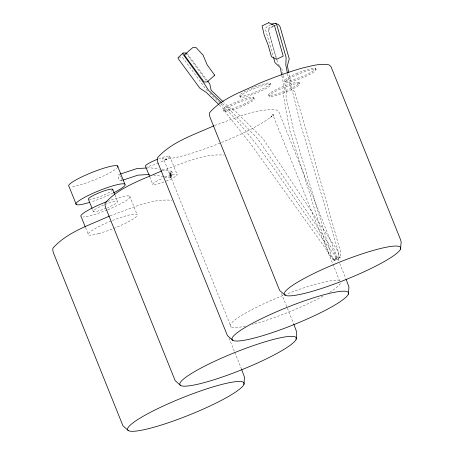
<?xml version="1.0" encoding="UTF-8"?>
<svg xmlns="http://www.w3.org/2000/svg" width="454" height="454" viewBox="0 0 454 454"><rect width="100%" height="100%" fill="white"/><g stroke="black" fill="none" stroke-linecap="round" stroke-linejoin="round"><path stroke-width="0.34" stroke-dasharray="2.27 1.7" d="M219.299 104.982L224.361 109.851L227.556 114.862L251.249 144.661L329.905 254.535L334.292 259.87L336.658 257.821L339.263 257.747L337.958 251.096L263.093 138.782L235.615 111.429L228.969 107.314L224.378 102.91M334.292 259.87L336.891 259.802L339.263 257.747M270.8 24.686L267.712 26.145L265.834 27.864L265.772 30.39L273.274 56.619M273.83 25.691L267.769 28.551L276.554 59.275M273.325 26.48L270.856 27.649L268.978 29.362L268.916 31.894L276.804 59.468M273.944 26.19L275.794 25.316M281.86 75.699L284.556 89.188L283.517 95.839L289.714 130.213L328.838 254.319L333.355 259.909L338.917 257.287L340.489 258.037L340.392 251.289L305.236 127.069L295.066 92.803L291.803 87.815L288.897 73.327M333.355 259.909L334.933 260.664L340.489 258.037M214.555 125.486C234.616 118.783 255.375 107.774 277.053 110.089L278.818 111.871L338.712 260.874M162.339 170.625C182.196 163.922 202.705 153.253 224.157 155.126M110.123 215.763C129.98 209.061 150.49 198.392 171.941 200.271M120.9 180.777L122.211 180.346M146.931 167.986L150.291 167.781L159.223 169.217M184.903 54.911L187.406 54.849L206.422 80.801M178.422 57.136L181.021 57.068L182.474 57.686L184.222 59.622L205.066 88.07L208.744 92.253M298.976 82.429L297.762 82.248A16.503 2.44 -21.9 0 0 272.099 91.736A16.503 2.44 -21.9 0 0 279.925 92.888A16.503 2.44 -21.9 0 0 298.976 82.429L299.458 83.638A16.503 2.44 -21.9 0 1 280.413 94.097A16.503 2.44 -21.9 0 1 272.587 92.945A16.503 2.44 -21.9 0 1 298.25 83.462L299.458 83.638M239.808 95.953L241.017 96.135A16.503 2.44 -21.9 0 0 266.68 86.646A16.503 2.44 -21.9 0 0 258.854 85.494A16.503 2.44 -21.9 0 0 239.808 95.953L240.297 97.167L241.505 97.343A16.503 2.44 -21.9 0 0 267.168 87.86A16.503 2.44 -21.9 0 0 259.342 86.708A16.503 2.44 -21.9 0 0 240.297 97.167M161.97 169.66L171.589 171.209M170.148 172.327L171.402 172.526M169.597 176.22L170.846 176.419M153.463 174.966L163.781 176.629M164.467 176.737L170.659 177.735M222.284 103.472L231.392 111.536L257.883 138.918L333.741 251.21L336.658 257.821M209.754 93.229L220.383 103.45M220.888 103.938C265.976 148.004 295.787 204.89 334.121 254.422L336.891 259.802M187.213 53.589L207.302 80.557M278.149 64.179L279.528 65.745M334.933 260.664L331.386 255.54L294.118 132.313L286.06 97.054L286.247 90.437L283.205 75.262M315.405 68.225L315.893 69.434M285.197 80.982L285.685 82.191M270.017 83.195L270.505 84.41M339.768 263.502L345.846 278.62M268.768 95.187L269.256 96.396M339.694 281.049L272.723 114.448L273.376 116.65L273.41 114.153L270.266 117.83L271.963 116.258C253.985 129.634 232.84 137.891 212.2 146.216C196.644 151.687 180.942 157.646 164.41 159.235L166.749 159.195L162.322 158.542L164.087 160.324L231.058 326.925M253.587 97.4L254.07 98.614M223.379 110.157L223.867 111.372M281.474 293.522L293.63 323.759M169.734 156.193L177.043 174.37M228.998 338.009L234.548 351.81M234.809 352.469L241.414 368.898M149.746 176.782L152.879 184.574M129.708 196.185L137.012 214.362M114.958 194.953L117.518 201.332M92.588 209.623L93.354 211.536M85.602 227.721L88.473 234.86M276.997 60.138L277.956 63.503M287.552 73.752L290.112 86.566L292.518 91.589L300.832 124.963L337.844 250.075L338.917 257.287M281.821 68.361L283.063 74.57M164.723 177.463A13.206 1.952 -21.9 0 1 177.23 174.62A13.206 1.952 -21.9 0 1 165.194 181.481M163.911 181.975A13.206 1.952 -21.9 0 1 152.697 184.369A13.206 1.952 -21.9 0 1 162.804 178.246M158.701 158.792A13.206 1.952 -21.9 0 1 169.915 156.397A13.206 1.952 -21.9 0 1 159.808 162.521M158.531 163.043A13.206 1.952 -21.9 0 1 147.034 166.51M106.315 208.187A13.206 1.952 -21.9 0 1 94.216 209.981A13.206 1.952 -21.9 0 1 115.095 201.355A13.206 1.952 -21.9 0 1 107.587 207.66M107.541 201.406A26.519 3.921 -21.9 0 1 130.088 196.752A26.519 3.921 -21.9 0 1 107.848 209.686M107.201 209.952A26.519 3.921 -21.9 0 1 83.116 216.972M120.066 175.409A3.343 0.902 70.5 0 0 118.874 174.557A3.286 1.663 73.1 0 0 118.312 177.389A3.286 1.663 73.1 0 0 119.947 180.454A3.343 1.691 73.1 0 0 121.309 180.613A3.343 0.902 70.5 0 0 121.422 179.177M120.435 176.073A3.343 0.902 70.5 0 1 120.775 176.844M121.076 177.667A3.343 0.902 70.5 0 1 121.456 179.256M117.819 166.879A26.519 3.921 -21.9 0 1 97.582 178.604A26.519 3.921 -21.9 0 1 70.938 186.679M112.927 193.126A26.519 3.921 -21.9 0 1 90.851 202.002M112.796 189.71A13.206 1.952 -21.9 0 1 102.718 195.543A13.206 1.952 -21.9 0 1 89.455 199.561M340.352 283.256A59.36 8.774 -21.9 0 1 329.581 292.319M322.93 296.19A59.36 8.774 -21.9 0 1 252.356 324.491M245.58 326.12A59.36 8.774 -21.9 0 1 234.264 320.462A59.36 8.774 -21.9 0 1 283.534 295.276M284.193 295.015A59.36 8.774 -21.9 0 1 339.297 280.861M297.608 73.071L293.795 74.774A16.503 2.44 -21.9 0 0 290.464 80.472A16.503 2.44 -21.9 0 0 315.127 69.468A16.503 2.44 -21.9 0 0 297.608 73.071M298.096 74.286L294.283 75.988A16.503 2.44 -21.9 0 0 290.946 81.686A16.503 2.44 -21.9 0 0 315.615 70.682A16.503 2.44 -21.9 0 0 298.096 74.286M244.99 103.608L241.17 105.311A16.503 2.44 -21.9 0 1 223.657 108.915A16.503 2.44 -21.9 0 1 248.321 97.911A16.503 2.44 -21.9 0 1 244.99 103.608M245.478 104.817L241.659 106.52A16.503 2.44 -21.9 0 1 224.145 110.123A16.503 2.44 -21.9 0 1 248.809 99.12A16.503 2.44 -21.9 0 1 245.478 104.817M98.637 233.594A26.519 3.921 -21.9 0 0 137.307 215.349A26.519 3.921 -21.9 0 0 102.286 224.889A26.519 3.921 -21.9 0 0 98.637 233.594M171.47 176.737A3.303 0.936 -80.8 0 0 171.822 171.306A3.303 0.936 -80.8 0 0 170.08 175.375A3.303 0.936 -80.8 0 0 171.47 176.737M171.328 175.823A1.969 0.556 -80.8 0 0 171.538 172.582A1.969 0.556 -80.8 0 0 170.5 175.011A1.969 0.556 -80.8 0 0 171.328 175.823M170.08 175.624A1.969 0.556 -80.8 0 0 170.29 172.384A1.969 0.556 -80.8 0 0 169.251 174.813A1.969 0.556 -80.8 0 0 170.08 175.624"/><path stroke-width="0.68" d="M243.9 384.476A62.72 9.273 -21.9 0 0 161.085 407.039A62.72 9.273 -21.9 0 0 152.465 427.634A62.72 9.273 -21.9 0 0 243.9 384.476L244.519 377.268L241.681 369.556M296.116 339.337A62.72 9.273 -21.9 0 0 213.301 361.9A62.72 9.273 -21.9 0 0 204.68 382.495A62.72 9.273 -21.9 0 0 296.116 339.337L296.734 332.129L293.897 324.417M348.331 294.198A62.72 9.273 -21.9 0 0 265.516 316.761A62.72 9.273 -21.9 0 0 256.896 337.356A62.72 9.273 -21.9 0 0 348.331 294.198L348.95 286.985L346.113 279.278M400.547 249.059A62.72 9.273 -21.9 0 0 317.738 271.623A62.72 9.273 -21.9 0 0 309.112 292.211A62.72 9.273 -21.9 0 0 400.547 249.059L401.166 241.846L400.439 239.394L331.034 66.732L329.269 64.95C320.365 62.93 311.37 66.097 302.727 67.952C287.893 72.146 273.41 77.475 259.172 83.383C242.164 91.861 222.205 97.882 209.515 112.808L209.481 115.305L210.208 117.756L279.619 290.418L285.072 295.202M186.725 53.379L185.76 52.965L183.155 53.033L182.656 53.708L204.601 84.109L208.505 90.272L221.773 102.984M183.155 53.033L177.917 57.811L179.012 59.758L199.862 88.207L206.139 92.321L218.794 104.494M271.413 24.397L273.268 23.523L275.561 23.273L278.705 24.771L280.027 26.65L289.26 58.929L287.376 65.739L288.761 72.634M213.919 125.735C194.454 134.753 171.941 141.455 157.3 157.947L157.266 160.444L157.992 162.901L227.397 335.557L232.857 340.341M161.703 170.874C142.238 179.892 119.725 186.594 105.084 203.086L105.05 205.583L105.776 208.04L175.182 380.702L180.641 385.48M109.488 216.019C90.023 225.036 67.51 231.733 52.868 248.224L52.834 250.727L53.561 253.179L122.966 425.841L128.425 430.619M120.401 174.024L136.841 168.599L146.256 168.025M122.869 180.124L137.965 175.148L149.355 174.45M223.357 101.934L211.11 90.204L209.805 83.967L207.722 81.124M275.561 23.273L276.883 25.146L286.116 57.431L285.804 64.984L287.422 73.077M149.485 176.135L145.569 166.397A13.206 1.952 -21.9 0 1 157.419 159.286M117.529 165.897L124.833 184.069M112.649 189.216L114.697 194.318M92.071 208.352L88.485 199.419A13.206 1.952 -21.9 0 1 100.011 192.439A13.206 1.952 -21.9 0 1 112.796 189.71M76.295 204.567L68.991 186.395A26.519 3.921 -21.9 0 1 92.139 172.367A26.519 3.921 -21.9 0 1 117.819 166.879M85.341 227.068L81.17 216.683A26.519 3.921 -21.9 0 1 106.906 201.65M273.467 57.295L275.005 62.675L280.249 67.606L281.73 75.029M89.546 202.41A26.519 3.921 -21.9 0 1 80.908 199.476A26.519 3.921 -21.9 0 1 118.795 184.335A26.519 3.921 -21.9 0 1 113.54 192.819M214.691 75.16L207.245 81.93L204.124 82.009L184.279 54.928L192.808 47.545L195.929 47.466L203.074 55.104L207.217 64.962L214.691 75.16M268.774 22.7L262.106 25.85L264.222 35.145L268.144 45.077L271.452 56.654L276.554 59.275L283.222 56.131L274.437 25.401L268.774 22.7"/></g></svg>
